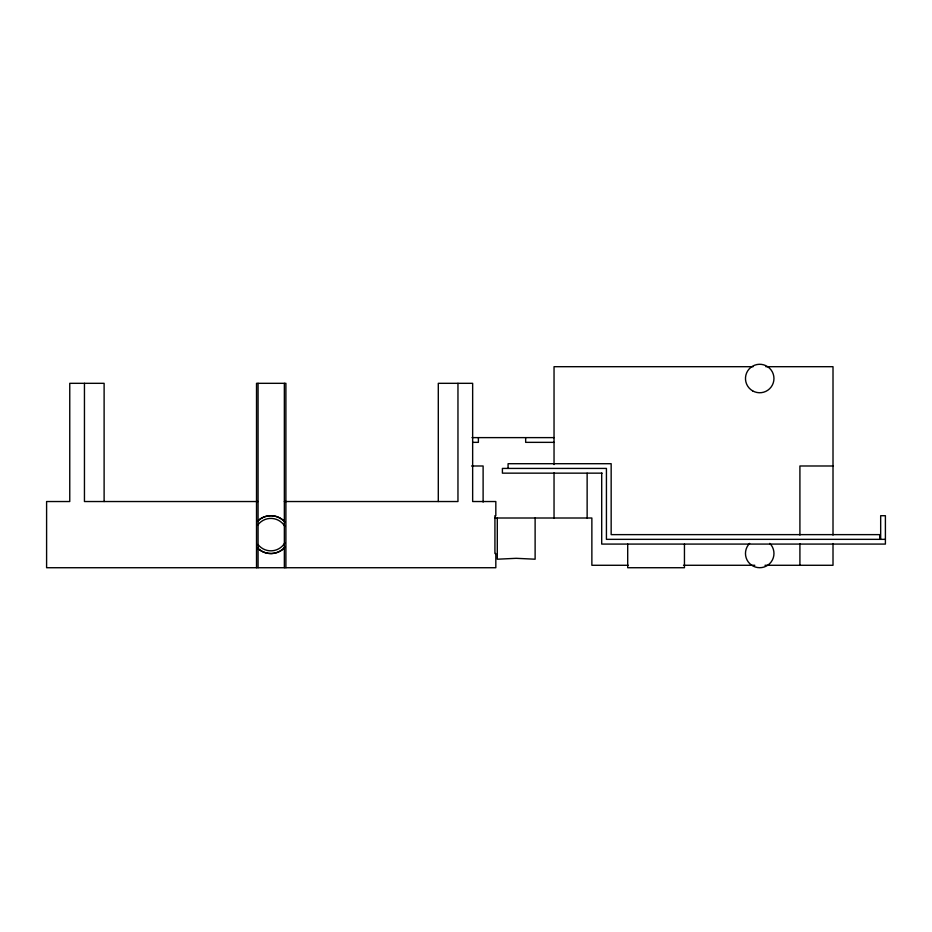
<?xml version="1.0" encoding="UTF-8"?>
<svg xmlns="http://www.w3.org/2000/svg" width="932" height="932" viewBox="0 0 932 932"><rect width="100%" height="100%" fill="white"/><g stroke="black" fill="none" stroke-linecap="round" stroke-linejoin="round"><path stroke-width="1.4" d="M753.091 366.695L554.039 366.695L554.039 464.555M765.883 366.695L833.01 366.695L833.01 535.061M472.011 437.621L554.039 437.621M472.71 442.351L478.384 442.351L478.384 437.621M554.039 442.351L525.66 442.351L525.66 437.621M471.592 465.988L483.114 465.988L483.114 502.115M833.01 465.988L799.912 465.988L799.912 535.061M602.095 473.153L502.406 473.153L502.406 468.423L606.429 468.423L606.429 539.348L885.4 539.348M258.071 501.533L84.451 501.533L84.451 383.32M284.353 501.533L457.962 501.533L457.962 383.32M494.694 518.006L591.867 518.006L591.867 565.281L628.238 565.281M683.517 565.281L754.803 565.281M764.997 565.281L833.01 565.281L833.01 543.542M880.67 539.348L880.67 515.711L885.4 515.711L885.4 544.078L601.699 544.078L601.699 473.153M879.726 539.348L879.726 534.63L611.159 534.63L611.159 463.705L508.08 463.705L508.08 468.423M799.912 543.706L799.912 565.281M684.449 544.078L684.449 567.728L627.702 567.728L627.702 544.078M587.137 473.211L587.137 518.006M554.039 472.897L554.039 518.006M535.119 518.006L535.119 559.212L516.212 558.315L497.292 559.212L497.292 518.006M438.296 501.533L438.296 383.32L472.652 383.32L472.652 501.533L495.824 501.533L495.824 515.711L494.927 515.711L494.927 553.538L495.824 553.538L495.824 567.728L46.6 567.728L46.6 501.533L69.76 501.533L69.76 383.32L104.116 383.32L104.116 501.533M285.903 567.728L285.903 383.32L256.521 383.32L256.521 567.728M284.353 383.32L284.353 567.728M258.071 383.32L258.071 567.728M284.912 542.727A16.217 16.217 0 0 1 258.001 544.498M258.001 524.751A16.217 16.217 0 0 1 284.912 526.522M769.797 543.391A14.248 14.248 0 0 1 769.797 563.534A14.248 14.248 0 0 1 749.643 563.534A14.248 14.248 0 0 1 749.643 543.391M285.087 547.096L284.237 548.004A18.931 18.92 -90 0 1 272.097 553.503L270.863 553.538A18.931 18.92 -90 0 1 258.397 548.843L257.488 548.004A18.908 18.908 0 0 0 285.087 547.096M258.397 520.405L257.488 521.256A18.908 18.908 0 0 1 285.087 522.153L284.237 521.256A18.931 18.92 -90 0 0 272.097 515.757L270.863 515.711A18.931 18.92 -90 0 0 258.397 520.405M752.602 390.846A14.236 14.236 0 0 0 773.956 378.52A14.236 14.236 0 0 0 752.602 366.183A14.236 14.236 0 0 0 752.602 390.846"/></g></svg>
